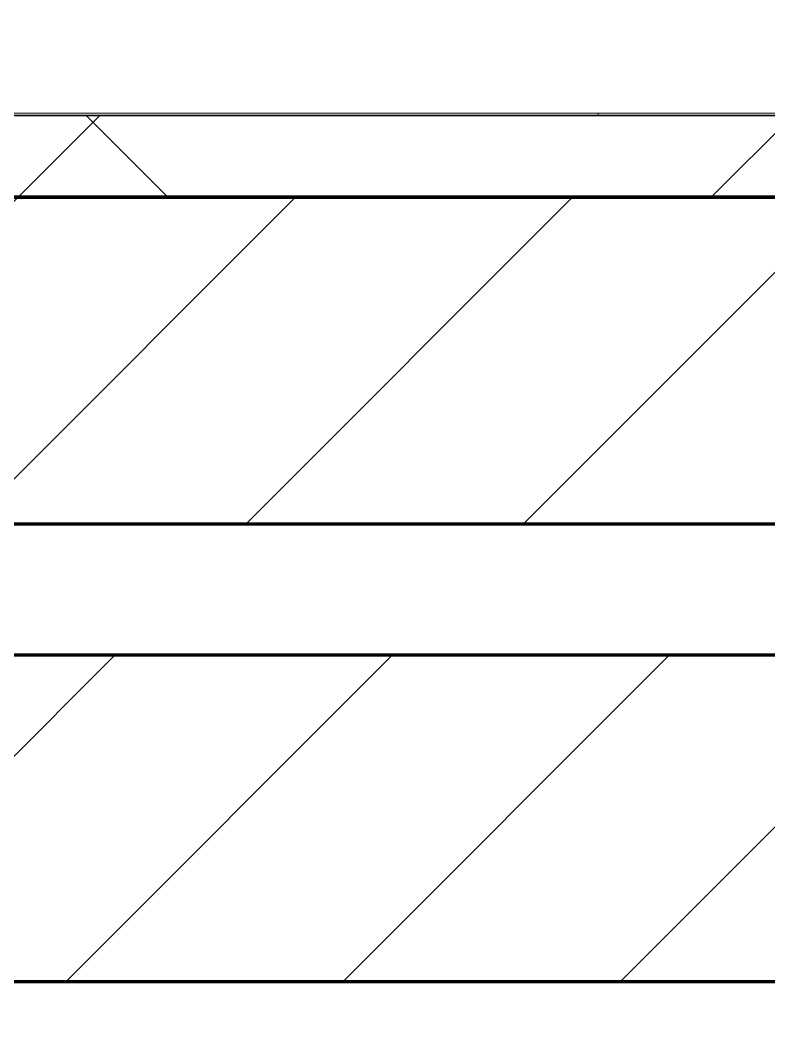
# Model space of a CAD drawing. Header units: millimetres. Extents: x -853432 to -773672, y -18171 to 22484.
# Drawn here: x -847936 to -847478, y 6862 to 7487 of the extents above; entities that cross this region are included whole.
import ezdxf
from ezdxf.xclip import XClip

# ---------------------------------------------------------------- set-up
doc = ezdxf.new("R2010")
doc.units = ezdxf.units.MM
doc.header["$XCLIPFRAME"] = 0
for name, color, linetype, lineweight in [('A-GLAZ-CURT', 2, 'Continuous', 9), ('A-WALL', 5, 'Continuous', 35), ('A-WALL-FNSH', 2, 'Continuous', 35), ('A-WALL-PATT', 1, 'Continuous', 35)]:
    doc.layers.add(name, color=color, linetype=linetype, lineweight=lineweight)
doc.layers.add('A11_ALU.SOLID SHEET', color=2, linetype='Continuous')
pattern_1 = [(45, (0, 0), (-84.852814, 84.852814), [])]

# ---------------------------------------------------------------- blocks, each defined once
blk = doc.blocks.new('PPLS-PP19_Custom Tile Pattern - Custom Tile Pattern-V77-4251-01 ENLARGED CONCOURSE LEVEL - REFLECTED CEILING PLAN - SHEET 2')
at = {"layer": 'A-GLAZ-CURT'}
for p, q in [((-300, 0), (300, 0)), ((300, 0), (-300, 0)), ((195.99, 0), (213.31, 0)), ((213.31, 0), (195.99, 0)), ((230.06, 0), (300, 0)), ((300, 0), (300, -1.36)), ((300, 0), (300, -1.36)), ((300, 0), (300, -1.36)), ((300, 0), (300, -1.36)), ((300, 0), (300, -1.36)), ((300, 0), (300, -1.36))]:
    blk.add_line(p, q, dxfattribs=at)
for points, knots in [([(-126.5, 0), (-122.44, 0), (-108.71, 0), (-86.68, 0), (-63.44, 0), (-54.4, 0), (-48.53, 0), (-30.79, 0), (-18.03, 0), (8.61, 0), (15.02, 0), (22.03, 0), (25.35, 0), (26.54, 0)], [-5231.017328, -5231.017328, -5231.017328, -5231.017328, -4994.692869, -4542.524482, -4008.285538, -3689.699207, -3546.54457, -3315.260113, -2864.387349, -2439.246196, -2084.094819, -1956.422387, -1888.133541, -1888.133541, -1888.133541, -1888.133541]), ([(-36.33, 0), (-36.43, 0), (-37.27, 0), (-45.02, 0), (-46.13, 0), (-60.59, 0), (-81.23, 0), (-99.51, 0), (-114.02, 0), (-117.28, 0), (-118.78, 0)], [-1855.773136, -1855.773136, -1855.773136, -1855.773136, -1810.870157, -1672.078046, -1405.135169, -1060.00838, -740.068933, -229.489605, -116.330425, 0, 0, 0, 0]), ([(-42.62, 0), (-42.95, 0), (-46.48, 0), (-58.97, 0), (-85.2, 0), (-103.21, 0), (-110.64, 0), (-111.33, 0)], [-3613.495893, -3613.495893, -3613.495893, -3613.495893, -3538.256648, -2842.901703, -2193.204658, -1433.981041, -1350.551377, -1350.551377, -1350.551377, -1350.551377]), ([(-111.16, 0), (-110.68, 0), (-106.82, 0), (-96.78, 0), (-72.93, 0), (-54.84, 0), (-42.33, 0)], [-5480.487471, -5480.487471, -5480.487471, -5480.487471, -5430.283136, -5103.229623, -4799.173296, -4151.308399, -4151.308399, -4151.308399, -4151.308399]), ([(9.32, 0), (9.08, 0), (7.65, 0), (2.57, 0), (-12.23, 0), (-25.64, 0), (-40, 0), (-56.24, 0), (-75.59, 0), (-94, 0), (-107.46, 0), (-110.88, 0), (-111.04, 0)], [-2922.926651, -2922.926651, -2922.926651, -2922.926651, -2882.788014, -2720.818881, -2518.50168, -2125.455881, -1792.521578, -1466.981642, -1208.454564, -789.402658, -501.969187, -487.154442, -487.154442, -487.154442, -487.154442]), ([(-26.75, 0), (-27.82, 0), (-36.18, 0), (-53.55, 0), (-78.2, 0), (-100.35, 0), (-109.96, 0), (-110.5, 0)], [-8718.362214, -8718.362214, -8718.362214, -8718.362214, -8532.293389, -8073.216054, -7508.296369, -7004.680444, -6974.689771, -6974.689771, -6974.689771, -6974.689771]), ([(-29.03, 0), (-33.97, 0), (-43.74, 0), (-56.37, 0), (-71.66, 0), (-77.83, 0), (-82.66, 0), (-83.28, 0), (-83.28, 0)], [-2680.714891, -2680.714891, -2680.714891, -2680.714891, -2413.671296, -2161.752162, -2006.592567, -1646.621388, -1424.436217, -1393.971743, -1393.971743, -1393.971743, -1393.971743]), ([(-83.28, 0), (-83.28, 0), (-82.91, 0), (-76.14, 0), (-62.97, 0), (-48.14, 0), (-36.49, 0), (-33.57, 0), (-29.94, 0), (-28.57, 0)], [-1393.4169, -1393.4169, -1393.4169, -1393.4169, -1353.722004, -1274.333717, -1073.56893, -651.549973, -296.515819, -83.513472, 0, 0, 0, 0]), ([(-66.39, 0), (-66.39, 0), (-63.63, 0), (-56.22, 0), (-46.52, 0), (-42.31, 0)], [-2493.31794, -2493.31794, -2493.31794, -2493.31794, -2315.303971, -1809.437387, -1359.70595, -1359.70595, -1359.70595, -1359.70595]), ([(-42.61, 0), (-45.71, 0), (-55.97, 0), (-65.77, 0), (-66.37, 0), (-66.38, 0)], [-3164.417367, -3164.417367, -3164.417367, -3164.417367, -2981.410125, -2542.574734, -2498.224237, -2498.224237, -2498.224237, -2498.224237]), ([(-63.63, 0), (-61.49, 0), (-57.39, 0), (-54.49, 0), (-46.55, 0), (-43.07, 0)], [-2969.237017, -2969.237017, -2969.237017, -2969.237017, -2851.217951, -2734.127174, -2474.780881, -2474.780881, -2474.780881, -2474.780881]), ([(-58.83, 0), (-58.37, 0), (-57.29, 0), (-54.23, 0), (-46.53, 0), (-43.01, 0), (-42.29, 0)], [-4859.52896, -4859.52896, -4859.52896, -4859.52896, -4680.891996, -4469.85053, -4321.566175, -4280.915201, -4280.915201, -4280.915201, -4280.915201]), ([(-51.83, 0), (-51.83, 0), (-51.78, 0), (-47.4, 0), (-46.37, 0), (-43.43, 0), (-42.46, 0)], [-632.814994, -632.814994, -632.814994, -632.814994, -627.965721, -508.377888, -260.442412, -161.753693, -161.753693, -161.753693, -161.753693]), ([(76.63, 0), (74.8, 0), (67.65, 0), (53.52, 0), (37, 0), (24.07, 0), (12.82, 0), (-2.9, 0), (-20.62, 0), (-32.81, 0), (-44.85, 0), (-51.43, 0), (-51.79, 0)], [-3095.572228, -3095.572228, -3095.572228, -3095.572228, -2950.589685, -2634.532728, -2313.748533, -2106.613311, -1925.670641, -1617.263037, -1290.787923, -1039.307308, -819.71621, -644.910881, -644.910881, -644.910881, -644.910881]), ([(31.18, 0), (25.97, 0), (11.99, 0), (-13.32, 0), (-32.57, 0), (-42.33, 0)], [-4496.803627, -4496.803627, -4496.803627, -4496.803627, -4222.080604, -3745.412743, -3169.9518, -3169.9518, -3169.9518, -3169.9518]), ([(-36.62, 0), (-36.62, 0), (-39.66, 0), (-41.37, 0), (-42.32, 0)], [-4069.478503, -4069.478503, -4069.478503, -4069.478503, -3858.647035, -3636.379866, -3636.379866, -3636.379866, -3636.379866]), ([(-41.8, 0), (-41.5, 0), (-40.7, 0), (-40.46, 0), (-40.44, 0)], [-2439.757955, -2439.757955, -2439.757955, -2439.757955, -2410.990208, -2350.645972, -2350.645972, -2350.645972, -2350.645972]), ([(-41.76, 0), (-39.9, 0), (-37.72, 0), (-36.92, 0), (-36.77, 0)], [-4270.495146, -4270.495146, -4270.495146, -4270.495146, -4161.040818, -4106.245333, -4106.245333, -4106.245333, -4106.245333]), ([(-41.72, 0), (-40.26, 0), (-29.59, 0), (-12.78, 0), (4.23, 0), (9.64, 0), (10.14, 0), (10.18, 0)], [-4140.812756, -4140.812756, -4140.812756, -4140.812756, -4065.652676, -3589.737505, -3285.047089, -3066.359526, -3044.715262, -3044.715262, -3044.715262, -3044.715262]), ([(-41.55, 0), (-38.14, 0), (-32.5, 0), (-29.82, 0), (-29.19, 0)], [-1332.38626, -1332.38626, -1332.38626, -1332.38626, -963.711516, -666.19313, -666.19313, -666.19313, -666.19313]), ([(-36.78, 0), (-32.43, 0), (-19.22, 0), (8.83, 0), (43.36, 0), (70.92, 0), (82.12, 0), (83.66, 0)], [-6191.144455, -6191.144455, -6191.144455, -6191.144455, -5862.463379, -5340.621928, -4573.028122, -4094.177415, -3869.465285, -3869.465285, -3869.465285, -3869.465285]), ([(-36.29, 0), (-36.29, 0), (-34.66, 0), (-28.88, 0), (-26.95, 0), (-26.54, 0)], [-9150.272121, -9150.272121, -9150.272121, -9150.272121, -9057.163041, -8919.836787, -8834.607043, -8834.607043, -8834.607043, -8834.607043]), ([(30.82, 0), (29.27, 0), (20.14, 0), (3.54, 0), (-16.58, 0), (-34.76, 0), (-36.04, 0)], [-10462.034656, -10462.034656, -10462.034656, -10462.034656, -10363.088938, -9884.23066, -9424.652049, -9182.880979, -9182.880979, -9182.880979, -9182.880979]), ([(-33.34, 0), (-33.34, 0), (-32.93, 0), (-31.16, 0), (-30.52, 0)], [-2415.024266, -2415.024266, -2415.024266, -2415.024266, -2357.633367, -2323.618664, -2323.618664, -2323.618664, -2323.618664]), ([(26.01, 0), (25.86, 0), (18.28, 0), (2.64, 0), (-17.84, 0), (-30.57, 0), (-31.82, 0), (-32, 0)], [-3775.88033, -3775.88033, -3775.88033, -3775.88033, -3766.694881, -3333.063701, -2994.501669, -2698.150104, -2614.070998, -2614.070998, -2614.070998, -2614.070998]), ([(-30.76, 0), (-30.73, 0), (-29.99, 0), (-23.47, 0), (-15.75, 0), (-15.19, 0)], [-54176.191683, -54176.191683, -54176.191683, -54176.191683, -54157.274271, -53749.15266, -53717.791567, -53717.791567, -53717.791567, -53717.791567]), ([(-30.52, 0), (-27.11, 0), (-17.83, 0), (4.83, 0), (18.59, 0), (26.62, 0)], [-2323.618664, -2323.618664, -2323.618664, -2323.618664, -2142.497158, -1716.209403, -1261.027856, -1261.027856, -1261.027856, -1261.027856]), ([(-13, 0), (-14.35, 0), (-17.68, 0), (-25.97, 0), (-29.52, 0), (-30.21, 0)], [-55207.591944, -55207.591944, -55207.591944, -55207.591944, -54789.006179, -54461.685999, -54290.791712, -54290.791712, -54290.791712, -54290.791712]), ([(8.33, 0), (8.19, 0), (7.18, 0), (0.32, 0), (-13.89, 0), (-24.92, 0), (-29.03, 0)], [-3574.286521, -3574.286521, -3574.286521, -3574.286521, -3526.962355, -3285.499107, -2903.012179, -2680.714891, -2680.714891, -2680.714891, -2680.714891]), ([(-28.98, 0), (-28.66, 0), (-27.39, 0), (-24.45, 0), (-22.56, 0)], [-166.548282, -166.548282, -166.548282, -166.548282, -102.06493, 0, 0, 0, 0]), ([(-28.57, 0), (-26.93, 0), (-20.29, 0), (-11.45, 0), (2.08, 0), (13.15, 0), (21.24, 0), (24.62, 0), (24.72, 0), (24.72, 0)], [-5361.429781, -5361.429781, -5361.429781, -5361.429781, -5261.36855, -5050.479954, -4785.90057, -4596.498881, -4445.288762, -4384.376941, -4376.041937, -4376.041937, -4376.041937, -4376.041937]), ([(-22.56, 0), (-20.27, 0), (-17.03, 0), (-11.36, 0), (-7.66, 0), (-6.6, 0), (-6.44, 0)], [-56468.192263, -56468.192263, -56468.192263, -56468.192263, -56344.022017, -56303.229861, -56166.290093, -56124.392176, -56124.392176, -56124.392176, -56124.392176]), ([(-15.19, 0), (-13.07, 0), (7.48, 0), (42.82, 0), (88.72, 0), (120.63, 0), (138.28, 0), (138.53, 0)], [-461.142613, -461.142613, -461.142613, -461.142613, -429.606584, -390.253598, -346.313304, -291.370682, -290.5735, -290.5735, -290.5735, -290.5735]), ([(-6.54, 0), (-6.73, 0), (-7.2, 0), (-7.6, 0), (-7.79, 0)], [-56009.792147, -56009.792147, -56009.792147, -56009.792147, -55949.290093, -55895.192118, -55895.192118, -55895.192118, -55895.192118]), ([(-2.63, 0), (-2.47, 0), (-1.22, 0), (4.92, 0), (15.97, 0), (22.54, 0), (24.49, 0)], [-226.825321, -226.825321, -226.825321, -226.825321, -220.269177, -206.416616, -198.214427, -187.717507, -187.717507, -187.717507, -187.717507]), ([(26.6, 0), (23.59, 0), (10.68, 0), (3.08, 0), (-1.67, 0), (-2.25, 0)], [-296.740771, -296.740771, -296.740771, -296.740771, -285.83788, -246.234814, -234.646884, -234.646884, -234.646884, -234.646884]), ([(24.69, 0), (24.54, 0), (20.99, 0), (15.48, 0), (10.8, 0), (9.63, 0)], [-4368.572414, -4368.572414, -4368.572414, -4368.572414, -4306.476363, -4080.000647, -3772.857994, -3772.857994, -3772.857994, -3772.857994]), ([(18.16, 0), (19.15, 0), (24.25, 0), (25.66, 0), (26.12, 0)], [-5700.113719, -5700.113719, -5700.113719, -5700.113719, -5554.232259, -5302.431367, -5302.431367, -5302.431367, -5302.431367]), ([(26.57, 0), (24.45, 0), (20.36, 0), (18.85, 0), (18.16, 0)], [-6083.630815, -6083.630815, -6083.630815, -6083.630815, -5972.647715, -5832.674503, -5832.674503, -5832.674503, -5832.674503]), ([(70.61, 0), (66.16, 0), (55.8, 0), (40.01, 0), (31.88, 0), (26.63, 0)], [-4647.237329, -4647.237329, -4647.237329, -4647.237329, -4326.416877, -4098.545751, -3788.103668, -3788.103668, -3788.103668, -3788.103668]), ([(26.74, 0), (27.66, 0), (30.69, 0), (37.44, 0), (45.92, 0), (57.76, 0), (64.47, 0), (72.74, 0), (75.22, 0), (76.03, 0), (76.21, 0)], [-1258.626777, -1258.626777, -1258.626777, -1258.626777, -1206.526904, -1089.329421, -901.315459, -753.071572, -495.328968, -421.953223, -334.951786, -290.452333, -290.452333, -290.452333, -290.452333]), ([(95.54, 0), (95.51, 0), (90.78, 0), (85.59, 0), (74.4, 0), (62.26, 0), (51.85, 0), (43.81, 0), (32.44, 0), (27.82, 0), (26.94, 0)], [-7534.584374, -7534.584374, -7534.584374, -7534.584374, -7531.75727, -7135.649961, -6924.452779, -6738.82075, -6548.303034, -6314.283804, -6135.05769, -6089.998379, -6089.998379, -6089.998379, -6089.998379]), ([(95.45, 0), (83.14, 0), (62.83, 0), (39.6, 0), (29.85, 0), (26.99, 0)], [-367.613451, -367.613451, -367.613451, -367.613451, -330.153101, -307.516438, -297.219386, -297.219386, -297.219386, -297.219386]), ([(27.44, 0), (27.9, 0), (29.54, 0), (38.07, 0), (53.39, 0), (71.67, 0), (84.83, 0), (86.01, 0), (92.51, 0), (94.33, 0)], [-5037.309798, -5037.309798, -5037.309798, -5037.309798, -4887.603822, -4705.298446, -4353.683244, -3960.84581, -3759.045785, -3336.541051, -2783.776468, -2783.776468, -2783.776468, -2783.776468]), ([(27.59, 0), (28.45, 0), (32.39, 0), (39.04, 0), (51.19, 0), (58.74, 0), (61.34, 0), (61.45, 0)], [-1868.220474, -1868.220474, -1868.220474, -1868.220474, -1818.904206, -1645.594513, -1443.202566, -1228.752106, -1120.932285, -1120.932285, -1120.932285, -1120.932285]), ([(27.89, 0), (29.09, 0), (33.4, 0), (48.37, 0), (71.92, 0), (100.57, 0), (116.36, 0), (128.63, 0), (128.95, 0)], [-147.777612, -147.777612, -147.777612, -147.777612, -135.792042, -118.513713, -97.899267, -63.759246, -39.050993, -35.895543, -35.895543, -35.895543, -35.895543]), ([(53.18, 0), (53.06, 0), (52.22, 0), (44.99, 0), (36.46, 0), (30.82, 0)], [-622.740158, -622.740158, -622.740158, -622.740158, -566.066452, -360.610861, 0, 0, 0, 0]), ([(136.44, 0), (121.66, 0), (86.93, 0), (51.16, 0), (31.18, 0)], [-106.750556, -106.750556, -106.750556, -106.750556, -59.610984, 0, 0, 0, 0]), ([(94.51, 0), (86.3, 0), (73.08, 0), (57.82, 0), (46.51, 0), (41.18, 0), (36.02, 0), (35.54, 0), (35.54, 0)], [-388.397396, -388.397396, -388.397396, -388.397396, -357.622665, -341.267687, -334.000314, -326.15566, -319.318397, -317.489778, -317.489778, -317.489778, -317.489778]), ([(36.29, 0), (37.77, 0), (48.82, 0), (64.79, 0), (82.67, 0), (93.79, 0), (95.58, 0)], [-314.598523, -314.598523, -314.598523, -314.598523, -305.899624, -287.17622, -249.500363, -242.060548, -242.060548, -242.060548, -242.060548]), ([(61.47, 0), (61.47, 0), (61.21, 0), (54.61, 0), (53.71, 0), (53.56, 0)], [-1113.311073, -1113.311073, -1113.311073, -1113.311073, -1096.402191, -891.204116, -747.28819, -747.28819, -747.28819, -747.28819]), ([(76.22, 0), (75.58, 0), (73.64, 0), (71.05, 0), (70.61, 0)], [-193.634889, -193.634889, -193.634889, -193.634889, -31.537676, 0, 0, 0, 0]), ([(103.09, 0), (101.08, 0), (98.56, 0), (96.03, 0), (95.56, 0)], [-375.435014, -375.435014, -375.435014, -375.435014, -369.147452, -367.724185, -367.724185, -367.724185, -367.724185]), ([(163.92, 0), (158.93, 0), (144.97, 0), (116.68, 0), (98.79, 0), (95.57, 0)], [-521.235367, -521.235367, -521.235367, -521.235367, -458.593899, -401.860199, -389.728947, -389.728947, -389.728947, -389.728947]), ([(114.39, 0), (114.2, 0), (112.08, 0), (105.6, 0), (98.15, 0), (96.03, 0)], [-8148.58938, -8148.58938, -8148.58938, -8148.58938, -8105.191388, -7723.759874, -7548.167004, -7548.167004, -7548.167004, -7548.167004]), ([(96.49, 0), (107.46, 0), (125.17, 0), (132.42, 0), (134.6, 0)], [-240.79965, -240.79965, -240.79965, -240.79965, -194.761443, -152.241002, -152.241002, -152.241002, -152.241002]), ([(96.7, 0), (97.01, 0), (100.31, 0), (108.97, 0), (120.79, 0), (139.94, 0), (163.31, 0), (185.23, 0), (193.62, 0), (194.69, 0), (194.79, 0)], [-2253.533331, -2253.533331, -2253.533331, -2253.533331, -2233.599744, -2052.234781, -1843.028543, -1530.39897, -1095.004608, -529.74427, -295.064701, -265.121568, -265.121568, -265.121568, -265.121568]), ([(129.02, 0), (129.02, 0), (124.41, 0), (122.35, 0), (114.96, 0), (108.04, 0), (103.09, 0)], [-35.386604, -35.386604, -35.386604, -35.386604, -31.430235, -22.807238, -15.488593, 0, 0, 0, 0]), ([(157.9, 0), (156.77, 0), (151.67, 0), (143.29, 0), (134.04, 0), (126.24, 0), (118.6, 0), (114.23, 0), (111.98, 0), (105.66, 0), (105.23, 0), (105.23, 0)], [-10292.955006, -10292.955006, -10292.955006, -10292.955006, -10098.273015, -9847.788484, -9677.714971, -9567.007022, -9453.21225, -9220.200448, -9012.77275, -8966.157302, -8929.495943, -8929.495943, -8929.495943, -8929.495943]), ([(105.26, 0), (105.52, 0), (111.01, 0), (112.65, 0), (113.59, 0)], [-8920.561005, -8920.561005, -8920.561005, -8920.561005, -8814.835624, -8577.462505, -8577.462505, -8577.462505, -8577.462505]), ([(128.58, 0), (128.8, 0), (130.16, 0), (139.26, 0), (152.67, 0), (161.24, 0), (162.19, 0), (162.75, 0)], [-633.326174, -633.326174, -633.326174, -633.326174, -627.736123, -618.981161, -602.094757, -592.980799, -581.414464, -581.414464, -581.414464, -581.414464]), ([(137.1, 0), (136, 0), (133.64, 0), (129.87, 0), (129.11, 0)], [-670.405967, -670.405967, -670.405967, -670.405967, -651.020627, -640.742133, -640.742133, -640.742133, -640.742133]), ([(164.27, 0), (163.83, 0), (161.83, 0), (161.28, 0), (158.35, 0), (157.85, 0), (157.77, 0)], [-10793.381572, -10793.381572, -10793.381572, -10793.381572, -10768.332124, -10666.779182, -10580.760289, -10550.278881, -10550.278881, -10550.278881, -10550.278881]), ([(164.43, 0), (162.27, 0), (159.07, 0), (158.33, 0), (158.3, 0)], [-138.168833, -138.168833, -138.168833, -138.168833, -129.632772, -123.352749, -123.352749, -123.352749, -123.352749]), ([(159.07, 0), (159.13, 0), (160.51, 0), (162.37, 0), (164.5, 0)], [-115.643202, -115.643202, -115.643202, -115.643202, -114.681583, -93.02007, -93.02007, -93.02007, -93.02007]), ([(162.75, 0), (165.4, 0), (170.91, 0), (172.61, 0), (172.61, 0)], [-111.264224, -111.264224, -111.264224, -111.264224, -56.742688, -19.085662, -19.085662, -19.085662, -19.085662]), ([(164.65, 0), (165.13, 0), (167.92, 0), (174.15, 0), (185.98, 0), (208.82, 0), (219.42, 0), (230.06, 0)], [-92.514562, -92.514562, -92.514562, -92.514562, -87.660824, -65.295536, -41.623857, -24.459831, 0, 0, 0, 0]), ([(300, 0), (286.53, 0), (254.22, 0), (207.11, 0), (179.77, 0), (166.18, 0), (164.89, 0)], [-285.253232, -285.253232, -285.253232, -285.253232, -244.693688, -187.987675, -143.776725, -138.771843, -138.771843, -138.771843, -138.771843]), ([(193.8, 0), (193.33, 0), (190.11, 0), (183.13, 0), (171.6, 0), (165.64, 0), (165.05, 0)], [-11665.349007, -11665.349007, -11665.349007, -11665.349007, -11565.880756, -11105.624034, -10839.086983, -10807.602756, -10807.602756, -10807.602756, -10807.602756]), ([(168.37, 0), (167.68, 0), (166.78, 0), (165.74, 0), (165.59, 0)], [-543.375029, -543.375029, -543.375029, -543.375029, -530.793311, -528.615255, -528.615255, -528.615255, -528.615255]), ([(247.1, 0), (246.76, 0), (245.04, 0), (238.34, 0), (226.56, 0), (221.1, 0), (200.27, 0), (182.99, 0), (174.27, 0), (169.67, 0), (168.99, 0)], [-9649.085549, -9649.085549, -9649.085549, -9649.085549, -9581.591397, -9406.094246, -9221.510254, -9016.44624, -8717.832359, -8253.978395, -8152.463617, -8069.855175, -8069.855175, -8069.855175, -8069.855175]), ([(215.22, 0), (214.62, 0), (210.55, 0), (203.98, 0), (187.54, 0), (175.3, 0), (169.49, 0)], [-203.825446, -203.825446, -203.825446, -203.825446, -198.527383, -184.406837, -162.427601, -142.916156, -142.916156, -142.916156, -142.916156]), ([(171.51, 0), (176.48, 0), (193.23, 0), (201.73, 0), (208.81, 0), (213.9, 0), (241.96, 0), (266.73, 0), (281.71, 0), (291.71, 0), (296.52, 0), (297.86, 0), (298.09, 0)], [-7971.819559, -7971.819559, -7971.819559, -7971.819559, -7784.112253, -7606.717214, -7289.299508, -7042.621073, -6582.165592, -6068.460911, -5766.029927, -5566.724884, -5280.360606, -5199.253518, -5199.253518, -5199.253518, -5199.253518]), ([(172.07, 0), (177.66, 0), (187.87, 0), (201.08, 0), (207.47, 0), (213.96, 0), (215.11, 0)], [-255.364076, -255.364076, -255.364076, -255.364076, -237.955587, -223.92608, -215.862851, -208.75215, -208.75215, -208.75215, -208.75215]), ([(300, 0), (288.22, 0), (262, 0), (230.43, 0), (219.94, 0), (219.02, 0)], [-12528.858583, -12528.858583, -12528.858583, -12528.858583, -11905.454923, -11162.864862, -10856.732305, -10856.732305, -10856.732305, -10856.732305]), ([(219.9, 0), (220.86, 0), (227.84, 0), (242.06, 0), (246.54, 0), (246.96, 0)], [-10670.940496, -10670.940496, -10670.940496, -10670.940496, -10511.382485, -9925.173265, -9834.877357, -9834.877357, -9834.877357, -9834.877357]), ([(284.76, 0), (284.76, 0), (285.09, 0), (287.47, 0), (293.59, 0), (297.76, 0), (300, 0)], [-4110.630118, -4110.630118, -4110.630118, -4110.630118, -4053.389046, -3959.664717, -3862.421465, -3746.95702, -3746.95702, -3746.95702, -3746.95702]), ([(297.38, 0), (295.84, 0), (291.62, 0), (285.38, 0), (284.87, 0)], [-4803.172655, -4803.172655, -4803.172655, -4803.172655, -4358.271401, -4143.037883, -4143.037883, -4143.037883, -4143.037883])]:
    blk.add_open_spline(points, degree=3, knots=knots, dxfattribs=at)
for points in [[(-41.45, 0), (-40.07, 0), (-38.48, 0), (-36.78, 0)], [(-39.84, 0), (-39.08, 0), (-38.11, 0), (-37.36, 0)], [(24.49, 0), (25.23, 0), (25.72, 0), (26.04, 0)], [(80.35, 0), (79.57, 0), (78.27, 0), (76.63, 0)], [(84.06, 0), (83.48, 0), (82.41, 0), (81.72, 0)], [(168.74, 0), (168.74, 0), (169.81, 0), (171.51, 0)], [(195.11, 0), (194.91, 0), (194.44, 0), (193.8, 0)]]:
    blk.add_open_spline(points, degree=3, dxfattribs=at)
blk = doc.blocks.new('PPLS-PP19_Custom Tile Pattern - Custom Tile Pattern-V78-4251-01 ENLARGED CONCOURSE LEVEL - REFLECTED CEILING PLAN - SHEET 2')
at = {"layer": 'A-GLAZ-CURT'}
for p, q in [((-300, 0), (300, 0)), ((300, 0), (-300, 0)), ((-300, -1.36), (-300, 0)), ((-300, 0), (-300, -1.36)), ((-300, 0), (-300, -1.36)), ((-300, 0), (-300, -1.36)), ((-300, 0), (-300, -1.36)), ((-300, 0), (-300, -1.36)), ((-293.07, 0), (-275.75, 0)), ((-275.75, 0), (-293.07, 0)), ((-222.32, 0), (-205, 0)), ((-205, 0), (-222.32, 0))]:
    blk.add_line(p, q, dxfattribs=at)
at = {"layer": 'A-GLAZ-CURT', "flags": 128}
for points in [[(-300, 0), (-291.56, 0), (-283.3, 0), (-275.2, 0), (-267.26, 0), (-259.45, 0), (-251.77, 0), (-244.2, 0), (-236.74, 0), (-229.36, 0), (-222.06, 0), (-214.83, 0), (-207.71, 0), (-200.76, 0), (-194.02, 0), (-187.54, 0), (-181.38, 0), (-175.58, 0), (-170.25, 0), (-165.64, 0), (-162.01, 0), (-159.71, 0)], [(-160.27, 0), (-164.95, 0), (-169.65, 0), (-174.47, 0), (-179.49, 0), (-184.81, 0), (-190.44, 0), (-196.37, 0), (-202.58, 0), (-209.04, 0), (-215.73, 0), (-222.63, 0), (-229.72, 0), (-236.97, 0), (-244.39, 0), (-251.96, 0), (-259.67, 0), (-267.51, 0), (-275.48, 0), (-283.55, 0), (-291.73, 0), (-300, 0)]]:
    blk.add_lwpolyline(points, dxfattribs=at)
at = {"layer": 'A-GLAZ-CURT'}
for points, knots in [([(-300, 0), (-284.65, 0), (-236.57, 0), (-192.5, 0), (-164.97, 0), (-159.7, 0)], [-5323.127839, -5323.127839, -5323.127839, -5323.127839, -4502.809032, -2700.551212, -2250.036025, -2250.036025, -2250.036025, -2250.036025]), ([(-159.92, 0), (-176.51, 0), (-213.93, 0), (-262.56, 0), (-294.48, 0), (-300, 0)], [-16442.455551, -16442.455551, -16442.455551, -16442.455551, -15131.813646, -13729.592194, -13439.944408, -13439.944408, -13439.944408, -13439.944408]), ([(-159.67, 0), (-159.86, 0), (-163.56, 0), (-174.02, 0), (-185.59, 0), (-209.77, 0), (-232.01, 0), (-255.22, 0), (-262.59, 0), (-264.9, 0), (-265.4, 0)], [-2248.702991, -2248.702991, -2248.702991, -2248.702991, -2237.412286, -2029.680487, -1755.085331, -1400.429864, -858.079193, -543.655514, -208.940337, 0, 0, 0, 0]), ([(-258.6, 0), (-257.91, 0), (-254.26, 0), (-241.25, 0), (-225.99, 0), (-213.1, 0), (-200.2, 0), (-185.8, 0), (-173.07, 0), (-162.54, 0), (-160.82, 0)], [-5722.54675, -5722.54675, -5722.54675, -5722.54675, -5657.471696, -5413.335975, -5017.494783, -4832.723979, -4666.091899, -4349.945572, -4000.813434, -3917.448111, -3917.448111, -3917.448111, -3917.448111]), ([(-133.82, 0), (-135.51, 0), (-137.8, 0), (-149.31, 0), (-162.01, 0), (-177.91, 0), (-199.46, 0), (-216.65, 0), (-231.26, 0), (-233.46, 0), (-234, 0)], [-2731.647847, -2731.647847, -2731.647847, -2731.647847, -2418.507304, -2308.929706, -2113.765672, -1763.376603, -1422.553702, -978.033455, -846.069444, -682.911962, -682.911962, -682.911962, -682.911962]), ([(-233.49, 0), (-233.44, 0), (-232.38, 0), (-230.74, 0), (-225.3, 0), (-223.63, 0)], [-455.274641, -455.274641, -455.274641, -455.274641, -440.605512, -119.536984, 0, 0, 0, 0]), ([(-223.63, 0), (-219.39, 0), (-206.17, 0), (-188.58, 0), (-169.02, 0), (-152.12, 0), (-136.84, 0), (-127.33, 0), (-124.19, 0), (-123.43, 0), (-123.28, 0)], [-5463.295695, -5463.295695, -5463.295695, -5463.295695, -5161.076232, -4739.070012, -4465.409639, -4149.119819, -3839.893365, -3647.167523, -3488.92562, -3439.852845, -3439.852845, -3439.852845, -3439.852845])]:
    blk.add_open_spline(points, degree=3, knots=knots, dxfattribs=at)
blk = doc.blocks.new('*U634')
at = {"layer": 'A-GLAZ-CURT'}
for name, p in [('PPLS-PP19_Custom Tile Pattern - Custom Tile Pattern-V77-4251-01 ENLARGED CONCOURSE LEVEL - REFLECTED CEILING PLAN - SHEET 2', (-12000, 3851.36)), ('PPLS-PP19_Custom Tile Pattern - Custom Tile Pattern-V78-4251-01 ENLARGED CONCOURSE LEVEL - REFLECTED CEILING PLAN - SHEET 2', (-11400, 3851.36))]:
    blk.add_blockref(name, p, dxfattribs=at)
blk = doc.blocks.new('*U1213')
blk.add_lwpolyline([(-83950, 6309), (-96205.17, 6309), (-96205.17, 8125), (-104695, 8125), (-104695, 7050), (-108275, 7050), (-108275, 3850), (-101417.5, 3850), (-101417.5, 550), (-83950, 550)], close=True)

msp = doc.modelspace()

# ---------------------------------------------------------------- block references
at = {"layer": 'A11_ALU.SOLID SHEET'}
ref = msp.add_blockref('*U1213', (-744682.37, 3579.02), dxfattribs=at)
XClip(ref).set_block_clipping_path([(-104690.1238047112, -9620.0029952966), (-34092.6543255156, 14392.9971737705)])

# ---------------------------------------------------------------- next in the draw order: hatches: boundary and pattern name
at = {"layer": 'A-WALL-PATT', "lineweight": 9}
h = msp.add_hatch(dxfattribs=at)
h.set_pattern_fill('FP_4', color=256, style=0, pattern_type=2)
h.set_pattern_definition([(45, (0, 0), (-212.13203, 212.13203), []), (135, (0, 0), (-212.13203, -212.13203), [])])
h.paths.add_polyline_path([(-846357.37, 7379.02), (-846132.37, 7379.02), (-846132.37, 7429.02), (-849372.5, 7429.02), (-849372.5, 7379.02), (-846614.78, 7379.02)])
h = msp.add_hatch(dxfattribs=at)
h.set_pattern_fill('FP_2', color=256, style=0, pattern_type=2)
h.set_pattern_definition(pattern_1)
h.paths.add_polyline_path([(-846357.37, 7179.02), (-846357.37, 7379.02), (-849372.5, 7379.02), (-849372.5, 7179.02), (-846614.78, 7179.02)])
h = msp.add_hatch(dxfattribs=at)
h.set_pattern_fill('FP_2', color=256, style=0, pattern_type=2)
h.set_pattern_definition(pattern_1)
h.paths.add_polyline_path([(-846407.37, 6899.02), (-846407.37, 7099.02), (-849372.5, 7099.02), (-849372.5, 6899.02), (-847166.33, 6899.02)])

# ---------------------------------------------------------------- next in the draw order: linework, layer by layer
at = {"layer": 'A-WALL', "color": 7, "lineweight": 70}
for p, q in [((-849372.5, 7379.02), (-846357.37, 7379.02)), ((-846357.37, 7379.02), (-849372.5, 7379.02)), ((-846357.37, 7179.02), (-849372.5, 7179.02)), ((-849372.5, 7099.02), (-846357.37, 7099.02)), ((-846407.37, 6899.02), (-849372.5, 6899.02))]:
    msp.add_line(p, q, dxfattribs=at)
at = {"layer": 'A-WALL-FNSH', "color": 250}
msp.add_line((-849372.5, 7429.02), (-846132.37, 7429.02), dxfattribs=at)

# ---------------------------------------------------------------- next in the draw order: block references
msp.add_blockref('*U634', (-835882.37, 3579.02))

doc.saveas('drawing.dxf')
